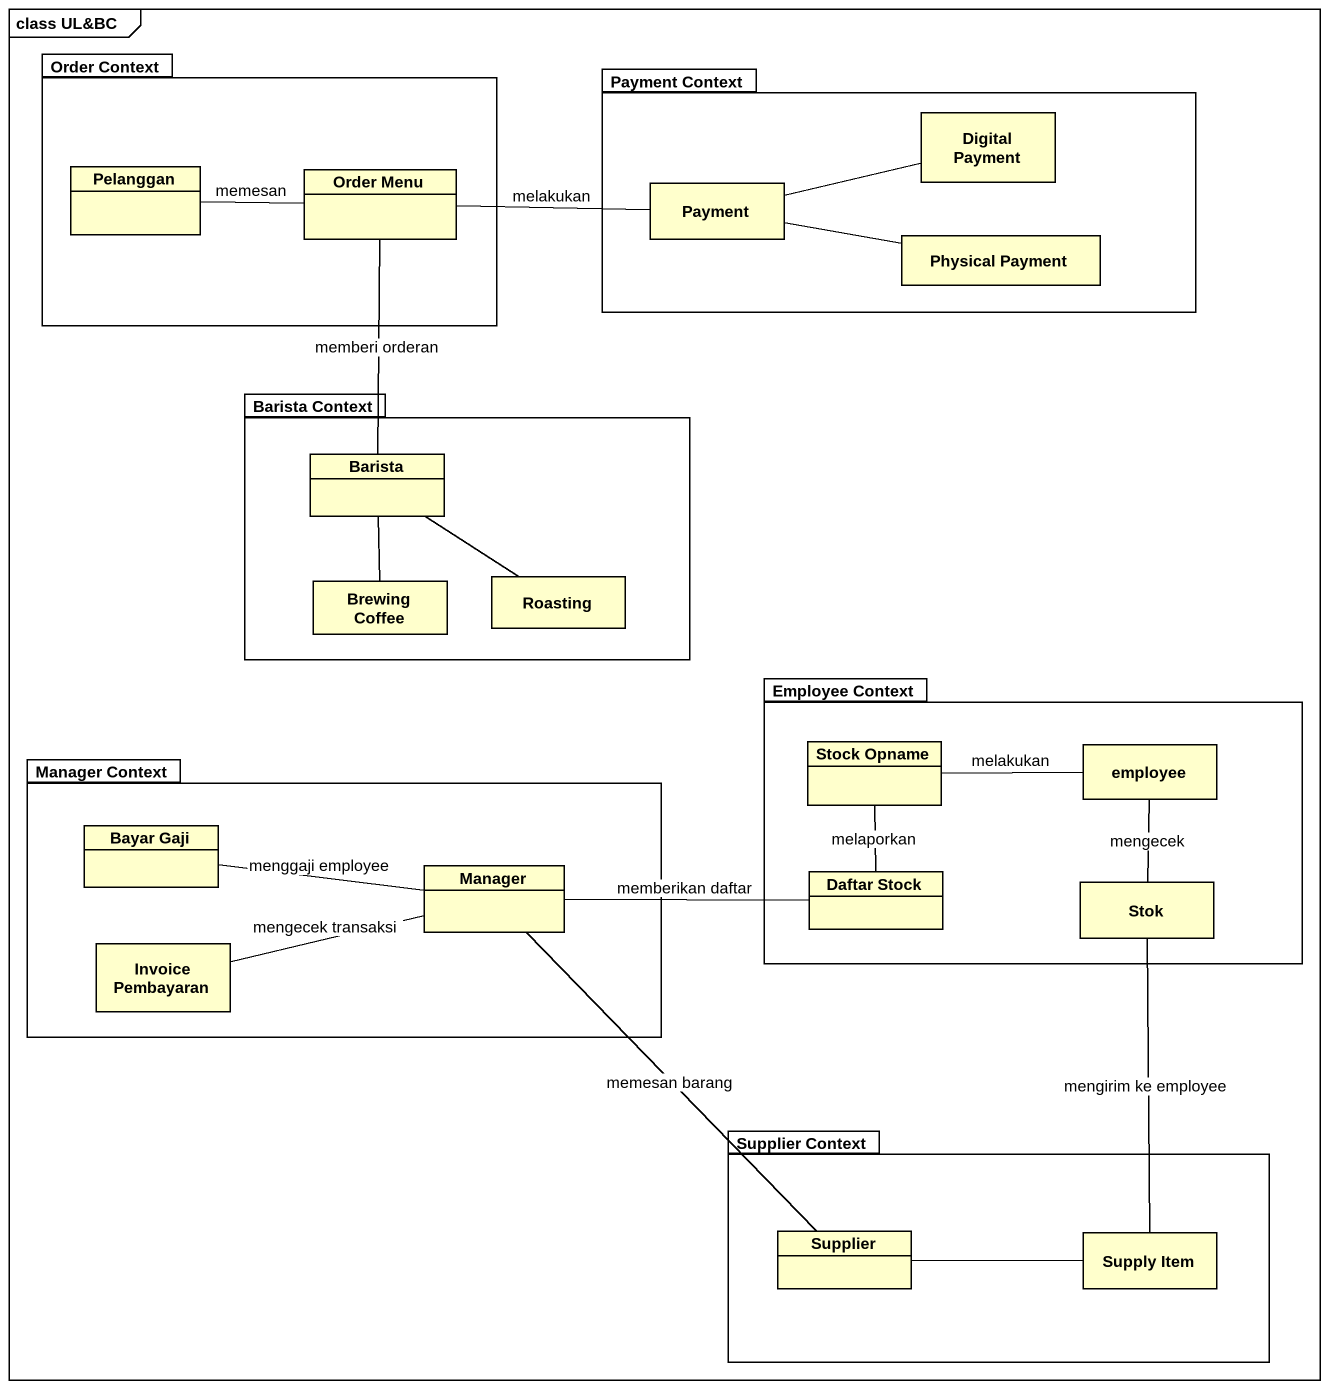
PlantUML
@startuml
mainframe class UL&BC
hide circle
hide empty members
package "Order Context" as Order_Context {
  class Pelanggan
  class "Order Menu" as Order_Menu
}
package "Payment Context" as Payment_Context {
  class "Digital Payment" as Digital_Payment
  class Payment
  class "Physical Payment" as Physical_Payment
}
package "Barista Context" as Barista_Context {
  class Barista
  class "Brewing Coffee" as Brewing_Coffee
  class Roasting
}
package "Employee Context" as Employee_Context {
  class "Stock Opname" as Stock_Opname
  class employee
  class "Daftar Stock" as Daftar_Stock
  class Stok
}
package "Manager Context" as Manager_Context {
  class "Bayar Gaji" as Bayar_Gaji
  class Manager
  class "Invoice Pembayaran" as Invoice_Pembayaran
}
package "Supplier Context" as Supplier_Context {
  class Supplier
  class "Supply Item" as Supply_Item
}
Pelanggan -right- Order_Menu : memesan
Order_Menu -right- Payment : melakukan
Order_Menu -- Barista : memberi orderan
Payment -right- Digital_Payment
Payment -right- Physical_Payment
Barista -- Brewing_Coffee
Barista -- Roasting
Stock_Opname -right- employee : melakukan
Stock_Opname -- Daftar_Stock : melaporkan
Bayar_Gaji -right- Manager : menggaji employee
Manager -left- Invoice_Pembayaran : mengecek transaksi
Manager -- Supplier : memesan barang
Daftar_Stock -left- Manager : memberikan daftar
Stok -up- employee : mengecek
Supplier -right- Supply_Item
Supply_Item -up- Stok : mengirim ke employee
@enduml
